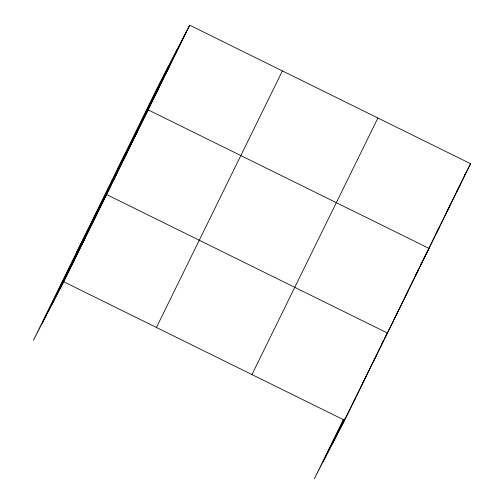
<?xml version="1.0" encoding="UTF-8"?>
<svg xmlns="http://www.w3.org/2000/svg" width="504" height="504" viewBox="0 0 504 504"><rect width="100%" height="100%" fill="white"/><g stroke="black" fill="none" stroke-linecap="round" stroke-linejoin="round"><path stroke-width="0.76" d="M42.267 323.203L168.229 66.635M51.389 305.6L177.351 49.033M60.247 288.515L186.209 31.947M189.706 25.2L159.371 83.721L33.409 340.288L63.743 281.767L189.706 25.2L470.591 163.712L344.629 420.279L314.294 478.8L343.306 419.706M156.435 327.474L282.397 70.906M251.937 374.573L377.899 118.005M323.152 461.714L343.873 419.504M332.275 444.112L344.711 418.786M341.132 427.027L351.842 405.216M383.613 340.496L352.183 404.517L355.339 398.475M384.306 339.091L408.24 290.714M405.09 296.755L466.748 171.165M175.814 53.115L179.311 46.368M165.425 74.277L168.922 67.536M155.03 95.445L158.527 88.698M117.804 168.386L148.138 109.866L429.024 248.384L423.555 258.924M134.247 137.781L137.743 131.034M123.858 158.949L127.355 152.202M113.463 180.111L116.96 173.37M76.236 253.052L106.571 194.531L387.456 333.049L383.96 339.791M92.364 223.089L95.861 216.342M81.661 244.894L85.157 238.153M70.957 266.704L74.453 259.957M464.468 175.524L465.778 172.992M467.095 170.459L470.591 163.712M456.7 191.627L460.196 184.88M446.311 212.795L449.807 206.048M435.916 233.963L439.412 227.216M420.935 263.989L421.917 262.086M415.132 276.293L418.629 269.546M394.349 318.629L397.845 311.882M381.333 344.856L383.632 340.427M373.256 361.601L376.753 354.854M362.546 383.412L366.043 376.664M63.743 281.767L344.629 420.279"/></g></svg>
